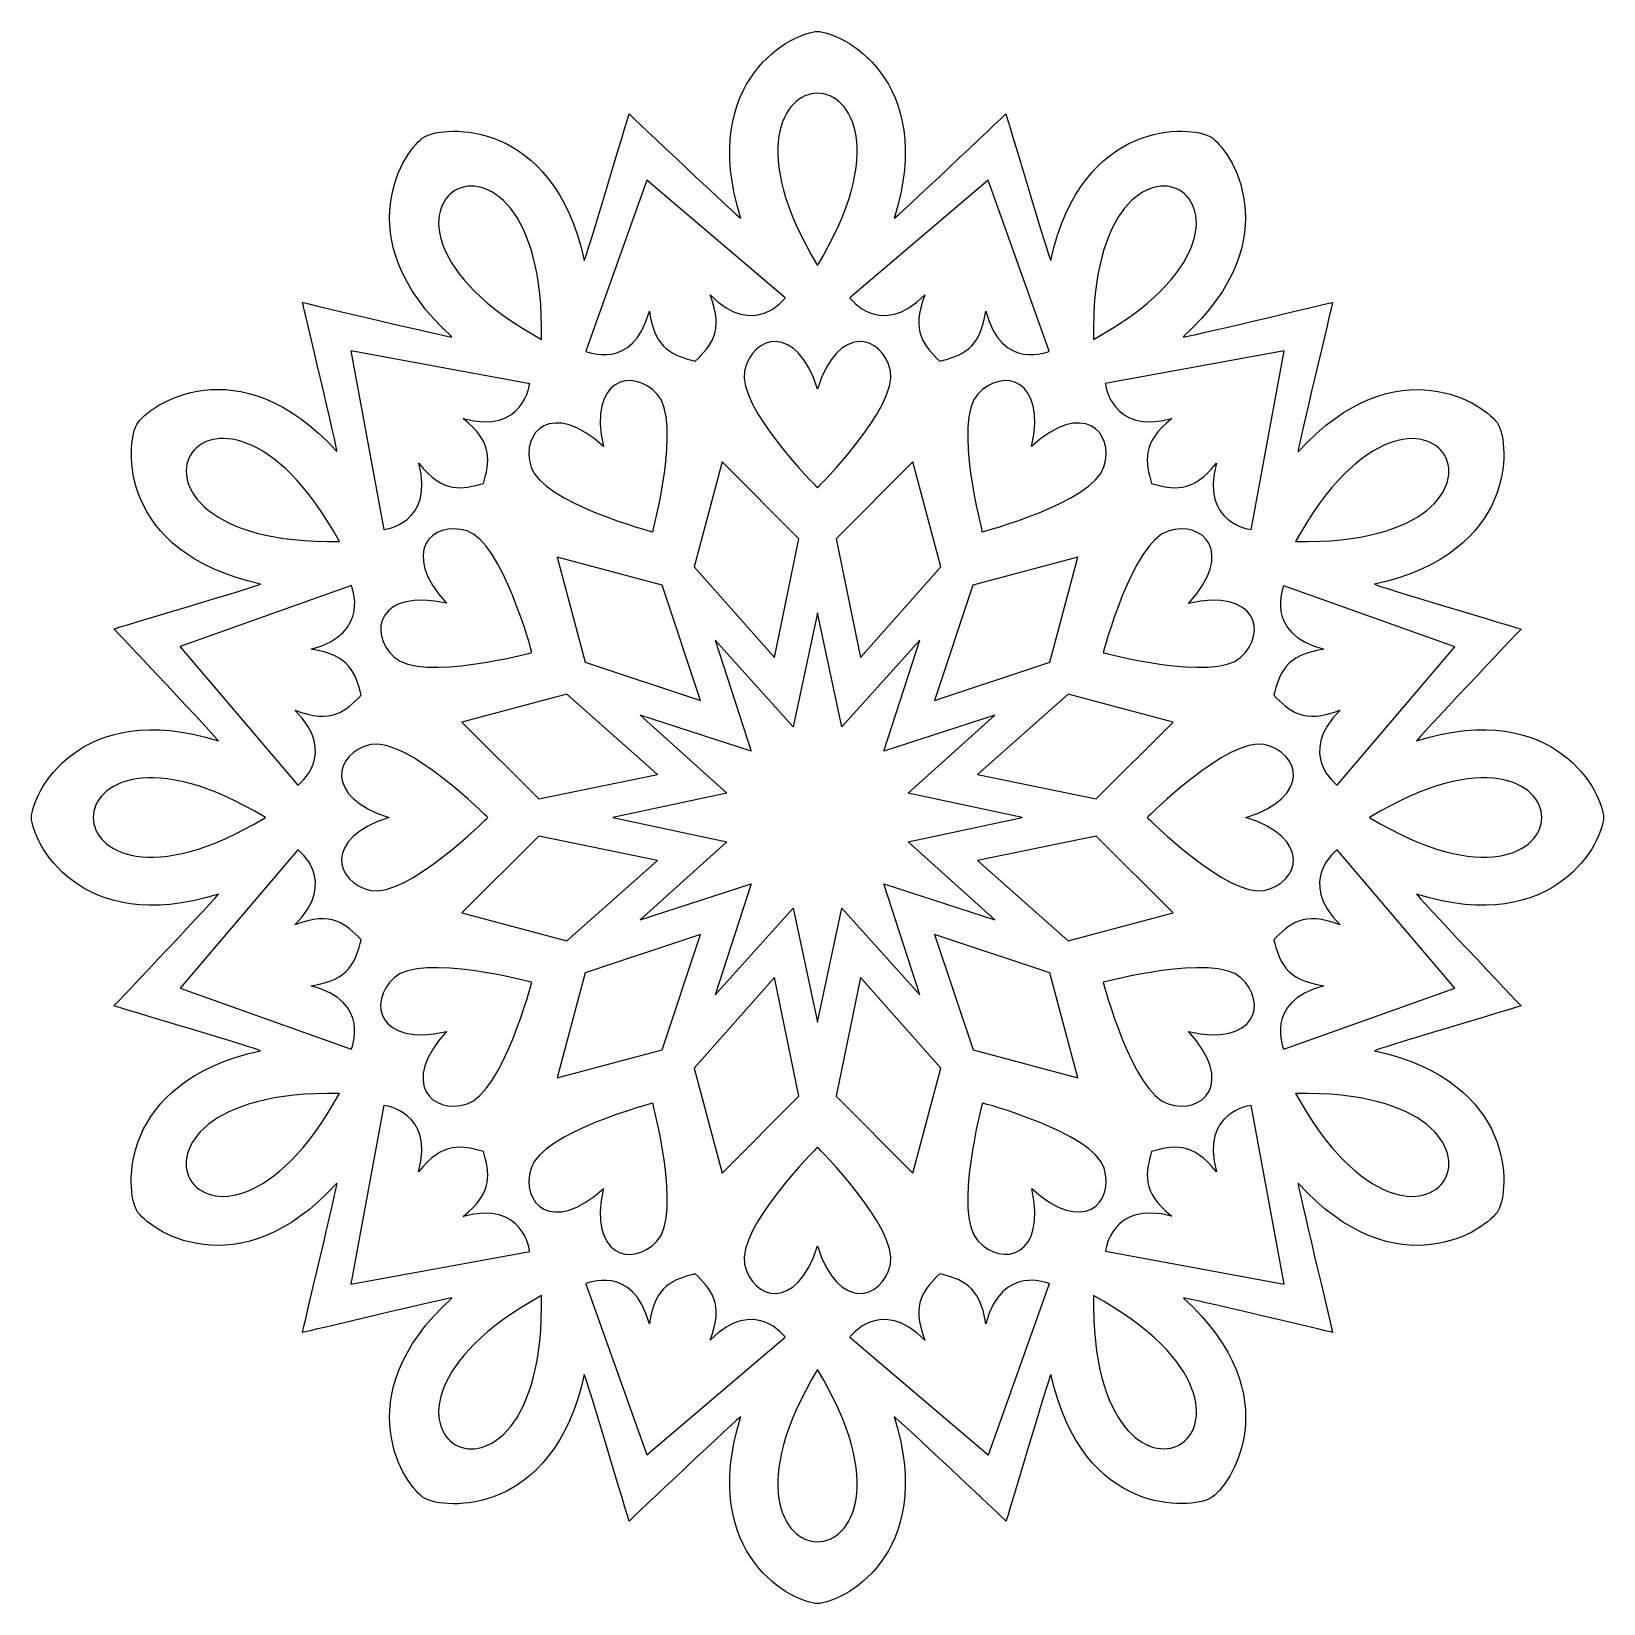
# Model space of a CAD drawing. Header units: centimetres. Extents: x -5.2 to 5.2, y -5.2 to 5.2.
import ezdxf

# ---------------------------------------------------------------- set-up
doc = ezdxf.new("R2010")
doc.units = ezdxf.units.CM
doc.header["$MEASUREMENT"] = 0
doc.layers.add('Layer 1', color=7, linetype='Continuous')

msp = doc.modelspace()

# ---------------------------------------------------------------- linework, layer by layer
at = {"layer": 'Layer 1', "color": 254}
for points, knots in [([(5.23875, 0), (5.23875, 0.14716), (4.92487, 0.80449), (3.99277, 0.5102), (3.99277, 0.5102), (3.98322, 0.5102), (4.67174, 1.23804), (4.68884, 1.25614), (4.68884, 1.25614), (4.66439, 1.26334), (3.7048, 1.5494), (3.71306, 1.55427), (3.71306, 1.55427), (4.66733, 1.7653), (4.61071, 2.4915), (4.53713, 2.61895), (4.53713, 2.61895), (4.46355, 2.7464), (3.86313, 3.1587), (3.20302, 2.43795), (3.20302, 2.43795), (3.19463, 2.43308), (3.433, 3.43244), (3.433, 3.43244), (3.433, 3.43244), (3.433, 3.43244), (3.42961, 3.43244), (3.42961, 3.43244), (3.42961, 3.43244), (3.3719, 3.4186), (2.43322, 3.19492), (2.43795, 3.20302), (2.43795, 3.20302), (3.1587, 3.86316), (2.74637, 4.46355), (2.61895, 4.53713), (2.61895, 4.53713), (2.49153, 4.61071), (1.7653, 4.66736), (1.55429, 3.71306), (1.55429, 3.71306), (1.54942, 3.7048), (1.26335, 4.66445), (1.25613, 4.68884), (1.25613, 4.68884), (1.23801, 4.67177), (0.51019, 3.98325), (0.51019, 3.9928), (0.51019, 3.9928), (0.80449, 4.92487), (0.14716, 5.23875), (0, 5.23875), (0, 5.23875), (-0.14716, 5.23875), (-0.80449, 4.92487), (-0.51017, 3.99277), (-0.51017, 3.99277), (-0.51017, 3.98322), (-1.23801, 4.67174), (-1.25611, 4.68881), (-1.25611, 4.68881), (-1.26331, 4.66439), (-1.54937, 3.70477), (-1.55424, 3.71303), (-1.55424, 3.71303), (-1.76527, 4.66733), (-2.49147, 4.61068), (-2.61892, 4.5371), (-2.61892, 4.5371), (-2.74634, 4.46352), (-3.15867, 3.86313), (-2.43792, 3.20299), (-2.43792, 3.20299), (-2.43305, 3.19473), (-3.40725, 3.42696), (-3.43196, 3.43286), (-3.43196, 3.43286), (-3.42606, 3.40815), (-3.19399, 2.43398), (-3.20241, 2.43882), (-3.20241, 2.43882), (-3.86226, 3.15973), (-4.46281, 2.7477), (-4.53639, 2.62025), (-4.53639, 2.62025), (-4.60997, 2.49283), (-4.66691, 1.7666), (-3.71261, 1.5553), (-3.71261, 1.5553), (-3.70422, 1.55043), (-4.68898, 1.2573), (-4.68898, 1.2573), (-4.68898, 1.2573), (-4.68898, 1.2573), (-4.68911, 1.2564), (-4.68911, 1.2564), (-4.68911, 1.2564), (-4.68911, 1.2564), (-3.98304, 0.51017), (-3.99278, 0.51017), (-3.99278, 0.51017), (-4.92487, 0.80449), (-5.23875, 0.14716), (-5.23875, 0), (-5.23875, 0), (-5.23875, -0.14716), (-4.92487, -0.80449), (-3.99277, -0.5102), (-3.99277, -0.5102), (-3.98322, -0.5102), (-4.67174, -1.23802), (-4.68881, -1.25614), (-4.68881, -1.25614), (-4.66439, -1.26334), (-3.7048, -1.54943), (-3.71303, -1.5543), (-3.71303, -1.5543), (-4.66733, -1.76533), (-4.61068, -2.49153), (-4.5371, -2.61896), (-4.5371, -2.61896), (-4.46352, -2.74638), (-3.86313, -3.15871), (-3.20299, -2.43796), (-3.20299, -2.43796), (-3.1946, -2.43309), (-3.43299, -3.43242), (-3.43299, -3.43242), (-3.43299, -3.43242), (-3.43299, -3.43242), (-3.43241, -3.433), (-3.43241, -3.433), (-3.43241, -3.433), (-3.43241, -3.433), (-2.43292, -3.19461), (-2.43792, -3.20302), (-2.43792, -3.20302), (-3.1587, -3.86313), (-2.74638, -4.46352), (-2.61893, -4.5371), (-2.61893, -4.5371), (-2.49148, -4.61068), (-1.76528, -4.66733), (-1.55425, -3.71316), (-1.55425, -3.71316), (-1.54938, -3.70477), (-1.26331, -4.66436), (-1.25612, -4.68881), (-1.25612, -4.68881), (-1.23802, -4.67172), (-0.51018, -3.98319), (-0.51018, -3.99274), (-0.51018, -3.99274), (-0.80449, -4.92487), (-0.14716, -5.23875), (0, -5.23875), (0, -5.23875), (0.14716, -5.23875), (0.80449, -4.92487), (0.51017, -3.99277), (0.51017, -3.99277), (0.51017, -3.98306), (1.2564, -4.6891), (1.2564, -4.6891), (1.2564, -4.6891), (1.2564, -4.6891), (1.2573, -4.68894), (1.2573, -4.68894), (1.2573, -4.68894), (1.2573, -4.68894), (1.55043, -3.70416), (1.5553, -3.71257), (1.5553, -3.71257), (1.7666, -4.66687), (2.49282, -4.60993), (2.62025, -4.53635), (2.62025, -4.53635), (2.74767, -4.4628), (3.15989, -3.86222), (2.43883, -3.2024), (2.43883, -3.2024), (2.43396, -3.19401), (3.41123, -3.42679), (3.433, -3.43211), (3.433, -3.43211), (3.42771, -3.41033), (3.19474, -2.43307), (3.20302, -2.43794), (3.20302, -2.43794), (3.86313, -3.15869), (4.46355, -2.74636), (4.53713, -2.61894), (4.53713, -2.61894), (4.61071, -2.49152), (4.66736, -1.76529), (3.71319, -1.55428), (3.71319, -1.55428), (3.7048, -1.54941), (4.66439, -1.26334), (4.68884, -1.25612), (4.68884, -1.25612), (4.67175, -1.238), (3.98322, -0.51018), (3.99277, -0.51018), (3.99277, -0.51018), (4.92487, -0.80449), (5.23875, -0.14716), (5.23875, 0)], [0, 0, 0, 0, 0.01886792, 0.01886792, 0.01886792, 0.01886792, 0.03773585, 0.03773585, 0.03773585, 0.03773585, 0.05660377, 0.05660377, 0.05660377, 0.05660377, 0.0754717, 0.0754717, 0.0754717, 0.0754717, 0.09433962, 0.09433962, 0.09433962, 0.09433962, 0.11320755, 0.11320755, 0.11320755, 0.11320755, 0.13207547, 0.13207547, 0.13207547, 0.13207547, 0.1509434, 0.1509434, 0.1509434, 0.1509434, 0.16981132, 0.16981132, 0.16981132, 0.16981132, 0.18867925, 0.18867925, 0.18867925, 0.18867925, 0.20754717, 0.20754717, 0.20754717, 0.20754717, 0.22641509, 0.22641509, 0.22641509, 0.22641509, 0.24528302, 0.24528302, 0.24528302, 0.24528302, 0.26415094, 0.26415094, 0.26415094, 0.26415094, 0.28301887, 0.28301887, 0.28301887, 0.28301887, 0.30188679, 0.30188679, 0.30188679, 0.30188679, 0.32075472, 0.32075472, 0.32075472, 0.32075472, 0.33962264, 0.33962264, 0.33962264, 0.33962264, 0.35849057, 0.35849057, 0.35849057, 0.35849057, 0.37735849, 0.37735849, 0.37735849, 0.37735849, 0.39622642, 0.39622642, 0.39622642, 0.39622642, 0.41509434, 0.41509434, 0.41509434, 0.41509434, 0.43396226, 0.43396226, 0.43396226, 0.43396226, 0.45283019, 0.45283019, 0.45283019, 0.45283019, 0.47169811, 0.47169811, 0.47169811, 0.47169811, 0.49056604, 0.49056604, 0.49056604, 0.49056604, 0.50943396, 0.50943396, 0.50943396, 0.50943396, 0.52830189, 0.52830189, 0.52830189, 0.52830189, 0.54716981, 0.54716981, 0.54716981, 0.54716981, 0.56603774, 0.56603774, 0.56603774, 0.56603774, 0.58490566, 0.58490566, 0.58490566, 0.58490566, 0.60377358, 0.60377358, 0.60377358, 0.60377358, 0.62264151, 0.62264151, 0.62264151, 0.62264151, 0.64150943, 0.64150943, 0.64150943, 0.64150943, 0.66037736, 0.66037736, 0.66037736, 0.66037736, 0.67924528, 0.67924528, 0.67924528, 0.67924528, 0.69811321, 0.69811321, 0.69811321, 0.69811321, 0.71698113, 0.71698113, 0.71698113, 0.71698113, 0.73584906, 0.73584906, 0.73584906, 0.73584906, 0.75471698, 0.75471698, 0.75471698, 0.75471698, 0.77358491, 0.77358491, 0.77358491, 0.77358491, 0.79245283, 0.79245283, 0.79245283, 0.79245283, 0.81132075, 0.81132075, 0.81132075, 0.81132075, 0.83018868, 0.83018868, 0.83018868, 0.83018868, 0.8490566, 0.8490566, 0.8490566, 0.8490566, 0.86792453, 0.86792453, 0.86792453, 0.86792453, 0.88679245, 0.88679245, 0.88679245, 0.88679245, 0.90566038, 0.90566038, 0.90566038, 0.90566038, 0.9245283, 0.9245283, 0.9245283, 0.9245283, 0.94339623, 0.94339623, 0.94339623, 0.94339623, 0.96226415, 0.96226415, 0.96226415, 0.96226415, 1, 1, 1, 1]), ([(0, 4.82671), (0.22558, 4.82671), (0.46104, 4.44412), (0, 3.67889), (0, 3.67889), (-0.46104, 4.4441), (-0.22558, 4.82671), (0, 4.82671)], [0, 0, 0, 0, 0.33333333, 0.33333333, 0.33333333, 0.33333333, 1, 1, 1, 1]), ([(-2.41292, 4.18026), (-2.2175, 4.29313), (-1.8224, 4.07945), (-1.83914, 3.18622), (-1.83914, 3.18622), (-2.62099, 3.61842), (-2.60834, 4.06755), (-2.41292, 4.18026)], [0, 0, 0, 0, 0.33333333, 0.33333333, 0.33333333, 0.33333333, 1, 1, 1, 1]), ([(-1.13795, 4.24752), (-1.13795, 4.24752), (-0.21588, 3.46303), (-0.21588, 3.46303), (-0.21588, 3.46303), (-0.21588, 3.46303), (-0.41969, 3.18622), (-0.71621, 3.48274), (-0.71621, 3.48274), (-0.61821, 3.23774), (-0.71208, 3.14341), (-0.8145, 3.04083), (-0.8145, 3.04083), (-0.8145, 3.04083), (-0.81463, 3.04083), (-0.81463, 3.04083), (-0.81463, 3.04083), (-0.95473, 3.07835), (-1.08318, 3.11293), (-1.12073, 3.37428), (-1.12073, 3.37428), (-1.22931, 2.96931), (-1.54422, 3.10721), (-1.54422, 3.10721), (-1.54422, 3.10721), (-1.54422, 3.10721), (-1.13795, 4.24752), (-1.13795, 4.24752)], [0, 0, 0, 0, 0.125, 0.125, 0.125, 0.125, 0.25, 0.25, 0.25, 0.25, 0.375, 0.375, 0.375, 0.375, 0.5, 0.5, 0.5, 0.5, 0.625, 0.625, 0.625, 0.625, 0.75, 0.75, 0.75, 0.75, 1, 1, 1, 1]), ([(1.13797, 4.24752), (1.13797, 4.24752), (1.5444, 3.10722), (1.5444, 3.10722), (1.5444, 3.10722), (1.5444, 3.10722), (1.22933, 2.96932), (1.12088, 3.37429), (1.12088, 3.37429), (1.0832, 3.11296), (0.95475, 3.07835), (0.81465, 3.04084), (0.81465, 3.04084), (0.81465, 3.04084), (0.81449, 3.04083), (0.81449, 3.04083), (0.81449, 3.04083), (0.71207, 3.14338), (0.6182, 3.23771), (0.7162, 3.48274), (0.7162, 3.48274), (0.41968, 3.18622), (0.21587, 3.46303), (0.21587, 3.46303), (0.21587, 3.46303), (0.21587, 3.46303), (1.13797, 4.24752), (1.13797, 4.24752)], [0, 0, 0, 0, 0.125, 0.125, 0.125, 0.125, 0.25, 0.25, 0.25, 0.25, 0.375, 0.375, 0.375, 0.375, 0.5, 0.5, 0.5, 0.5, 0.625, 0.625, 0.625, 0.625, 0.75, 0.75, 0.75, 0.75, 1, 1, 1, 1]), ([(2.41289, 4.18026), (2.60834, 4.06755), (2.62098, 3.61844), (1.83914, 3.18622), (1.83914, 3.18622), (1.82237, 4.07945), (2.2175, 4.29313), (2.41289, 4.18026)], [0, 0, 0, 0, 0.33333333, 0.33333333, 0.33333333, 0.33333333, 1, 1, 1, 1]), ([(0, 2.19747), (0, 2.19747), (-0.53964, 2.73709), (-0.48562, 2.97741), (-0.48562, 2.97741), (-0.43162, 3.21786), (-0.13732, 3.29631), (0, 2.85483), (0, 2.85483), (0.13729, 3.29631), (0.43161, 3.21786), (0.48562, 2.97741), (0.48562, 2.97741), (0.53964, 2.73709), (0, 2.19747), (0, 2.19747)], [0, 0, 0, 0, 0.2, 0.2, 0.2, 0.2, 0.4, 0.4, 0.4, 0.4, 0.6, 0.6, 0.6, 0.6, 1, 1, 1, 1]), ([(-1.91818, 2.89131), (-1.91818, 2.89131), (-1.95644, 2.5496), (-2.36128, 2.65821), (-2.36128, 2.65821), (-2.15379, 2.49488), (-2.18822, 2.3664), (-2.22573, 2.2263), (-2.22573, 2.2263), (-2.36583, 2.18891), (-2.49428, 2.15449), (-2.65764, 2.36198), (-2.65764, 2.36198), (-2.54919, 1.95701), (-2.89087, 1.91888), (-2.89087, 1.91888), (-2.89087, 1.91888), (-2.89087, 1.91888), (-3.10912, 3.10986), (-3.10912, 3.10986), (-3.10912, 3.10986), (-3.10912, 3.10986), (-1.91818, 2.89131), (-1.91818, 2.89131)], [0, 0, 0, 0, 0.14285714, 0.14285714, 0.14285714, 0.14285714, 0.28571429, 0.28571429, 0.28571429, 0.28571429, 0.42857143, 0.42857143, 0.42857143, 0.42857143, 0.57142857, 0.57142857, 0.57142857, 0.57142857, 0.71428571, 0.71428571, 0.71428571, 0.71428571, 1, 1, 1, 1]), ([(3.10941, 3.10999), (3.10941, 3.10999), (3.10999, 3.10941), (3.10999, 3.10941), (3.10999, 3.10941), (3.10999, 3.10941), (2.89131, 1.9182), (2.89131, 1.9182), (2.89131, 1.9182), (2.89131, 1.9182), (2.5496, 1.95646), (2.65819, 2.3613), (2.65819, 2.3613), (2.49486, 2.15381), (2.36625, 2.18824), (2.22615, 2.22575), (2.22615, 2.22575), (2.22615, 2.22575), (2.2257, 2.2262), (2.2257, 2.2262), (2.2257, 2.2262), (2.18818, 2.3663), (2.15373, 2.49491), (2.36122, 2.65826), (2.36122, 2.65826), (1.95641, 2.54967), (1.91815, 2.89136), (1.91815, 2.89136), (1.91815, 2.89136), (1.91815, 2.89136), (3.10941, 3.10999), (3.10941, 3.10999)], [0, 0, 0, 0, 0.11111111, 0.11111111, 0.11111111, 0.11111111, 0.22222222, 0.22222222, 0.22222222, 0.22222222, 0.33333333, 0.33333333, 0.33333333, 0.33333333, 0.44444444, 0.44444444, 0.44444444, 0.44444444, 0.55555556, 0.55555556, 0.55555556, 0.55555556, 0.66666667, 0.66666667, 0.66666667, 0.66666667, 0.77777778, 0.77777778, 0.77777778, 0.77777778, 1, 1, 1, 1]), ([(-1.42711, 2.4725), (-1.52895, 2.92354), (-1.23476, 3.0027), (-1.06789, 2.82141), (-1.06789, 2.82141), (-0.90102, 2.64025), (-1.0985, 1.90315), (-1.0985, 1.90315), (-1.0985, 1.90315), (-1.0985, 1.90315), (-1.8356, 2.10077), (-1.90905, 2.33593), (-1.90905, 2.33593), (-1.9825, 2.57112), (-1.76689, 2.78612), (-1.42711, 2.4725)], [0, 0, 0, 0, 0.2, 0.2, 0.2, 0.2, 0.4, 0.4, 0.4, 0.4, 0.6, 0.6, 0.6, 0.6, 1, 1, 1, 1]), ([(1.90905, 2.33595), (1.83563, 2.10079), (1.0985, 1.90317), (1.0985, 1.90317), (1.0985, 1.90317), (1.0985, 1.90317), (0.90101, 2.64027), (1.06791, 2.82143), (1.06791, 2.82143), (1.23478, 3.00272), (1.52895, 2.92356), (1.42711, 2.47252), (1.42711, 2.47252), (1.76689, 2.78612), (1.9825, 2.57112), (1.90905, 2.33595)], [0, 0, 0, 0, 0.2, 0.2, 0.2, 0.2, 0.4, 0.4, 0.4, 0.4, 0.6, 0.6, 0.6, 0.6, 1, 1, 1, 1]), ([(-4.17968, 2.41408), (-4.06681, 2.6095), (-3.61768, 2.62202), (-3.18564, 1.84004), (-3.18564, 1.84004), (-4.07887, 1.82356), (-4.29255, 2.21866), (-4.17968, 2.41408)], [0, 0, 0, 0, 0.33333333, 0.33333333, 0.33333333, 0.33333333, 1, 1, 1, 1]), ([(4.18026, 2.41292), (4.29313, 2.2175), (4.07943, 1.8224), (3.18622, 1.83914), (3.18622, 1.83914), (3.61842, 2.62099), (4.06752, 2.60834), (4.18026, 2.41292)], [0, 0, 0, 0, 0.33333333, 0.33333333, 0.33333333, 0.33333333, 1, 1, 1, 1]), ([(-0.12345, 1.85814), (-0.12345, 1.85814), (-0.28577, 1.06659), (-0.28577, 1.06659), (-0.28577, 1.06659), (-0.28577, 1.06659), (-0.82203, 1.67111), (-0.82203, 1.67111), (-0.82203, 1.67111), (-0.82203, 1.67111), (-0.6347, 2.36937), (-0.6347, 2.36937), (-0.6347, 2.36937), (-0.6347, 2.36937), (-0.12345, 1.85814), (-0.12345, 1.85814)], [0, 0, 0, 0, 0.2, 0.2, 0.2, 0.2, 0.4, 0.4, 0.4, 0.4, 0.6, 0.6, 0.6, 0.6, 1, 1, 1, 1]), ([(0.28578, 1.06659), (0.28578, 1.06659), (0.12346, 1.85814), (0.12346, 1.85814), (0.12346, 1.85814), (0.12346, 1.85814), (0.63469, 2.36934), (0.63469, 2.36934), (0.63469, 2.36934), (0.63469, 2.36934), (0.82202, 1.67108), (0.82202, 1.67108), (0.82202, 1.67108), (0.82202, 1.67108), (0.28578, 1.06659), (0.28578, 1.06659)], [0, 0, 0, 0, 0.2, 0.2, 0.2, 0.2, 0.4, 0.4, 0.4, 0.4, 0.6, 0.6, 0.6, 0.6, 1, 1, 1, 1]), ([(-2.33537, 1.90979), (-2.10021, 1.83621), (-1.90288, 1.09911), (-1.90288, 1.09911), (-1.90288, 1.09911), (-1.90288, 1.09911), (-2.63998, 0.90178), (-2.82114, 1.06866), (-2.82114, 1.06866), (-3.0023, 1.23569), (-2.92311, 1.5297), (-2.4721, 1.42786), (-2.4721, 1.42786), (-2.78567, 1.76765), (-2.57053, 1.98324), (-2.33537, 1.90979)], [0, 0, 0, 0, 0.2, 0.2, 0.2, 0.2, 0.4, 0.4, 0.4, 0.4, 0.6, 0.6, 0.6, 0.6, 1, 1, 1, 1]), ([(2.82144, 1.06791), (2.64028, 0.90104), (1.90318, 1.09852), (1.90318, 1.09852), (1.90318, 1.09852), (1.90318, 1.09852), (2.10082, 1.83562), (2.33596, 1.90907), (2.33596, 1.90907), (2.5711, 1.98252), (2.78612, 1.76691), (2.47251, 1.42713), (2.47251, 1.42713), (2.92354, 1.52895), (3.0027, 1.23478), (2.82144, 1.06791)], [0, 0, 0, 0, 0.2, 0.2, 0.2, 0.2, 0.4, 0.4, 0.4, 0.4, 0.6, 0.6, 0.6, 0.6, 1, 1, 1, 1]), ([(-0.78052, 0.78081), (-0.78052, 0.78081), (-1.54734, 1.03627), (-1.54734, 1.03627), (-1.54734, 1.03627), (-1.54734, 1.03627), (-1.73437, 1.73482), (-1.73437, 1.73482), (-1.73437, 1.73482), (-1.73437, 1.73482), (-1.03598, 1.54763), (-1.03598, 1.54763), (-1.03598, 1.54763), (-1.03598, 1.54763), (-0.78052, 0.78081), (-0.78052, 0.78081)], [0, 0, 0, 0, 0.2, 0.2, 0.2, 0.2, 0.4, 0.4, 0.4, 0.4, 0.6, 0.6, 0.6, 0.6, 1, 1, 1, 1]), ([(1.54763, 1.03598), (1.54763, 1.03598), (0.78066, 0.78052), (0.78066, 0.78052), (0.78066, 0.78052), (0.78066, 0.78052), (0.78053, 0.78065), (0.78053, 0.78065), (0.78053, 0.78065), (0.78053, 0.78065), (1.03599, 1.54762), (1.03599, 1.54762), (1.03599, 1.54762), (1.03599, 1.54762), (1.73452, 1.73481), (1.73452, 1.73481), (1.73452, 1.73481), (1.73452, 1.73481), (1.73481, 1.73452), (1.73481, 1.73452), (1.73481, 1.73452), (1.73481, 1.73452), (1.54763, 1.03598), (1.54763, 1.03598)], [0, 0, 0, 0, 0.14285714, 0.14285714, 0.14285714, 0.14285714, 0.28571429, 0.28571429, 0.28571429, 0.28571429, 0.42857143, 0.42857143, 0.42857143, 0.42857143, 0.57142857, 0.57142857, 0.57142857, 0.57142857, 0.71428571, 0.71428571, 0.71428571, 0.71428571, 1, 1, 1, 1]), ([(-4.24781, 1.13826), (-4.24781, 1.13826), (-4.24765, 1.139), (-4.24765, 1.139), (-4.24765, 1.139), (-4.24765, 1.139), (-3.10677, 1.54516), (-3.10677, 1.54516), (-3.10677, 1.54516), (-3.10677, 1.54516), (-2.96903, 1.23025), (-3.374, 1.1218), (-3.374, 1.1218), (-3.11251, 1.08412), (-3.07806, 0.95535), (-3.04055, 0.81541), (-3.04055, 0.81541), (-3.04055, 0.81541), (-3.04068, 0.81483), (-3.04068, 0.81483), (-3.04068, 0.81483), (-3.14323, 0.71225), (-3.23742, 0.61806), (-3.48275, 0.71622), (-3.48275, 0.71622), (-3.18623, 0.4197), (-3.46304, 0.21589), (-3.46304, 0.21589), (-3.46304, 0.21589), (-3.46304, 0.21589), (-4.24781, 1.13826), (-4.24781, 1.13826)], [0, 0, 0, 0, 0.11111111, 0.11111111, 0.11111111, 0.11111111, 0.22222222, 0.22222222, 0.22222222, 0.22222222, 0.33333333, 0.33333333, 0.33333333, 0.33333333, 0.44444444, 0.44444444, 0.44444444, 0.44444444, 0.55555556, 0.55555556, 0.55555556, 0.55555556, 0.66666667, 0.66666667, 0.66666667, 0.66666667, 0.77777778, 0.77777778, 0.77777778, 0.77777778, 1, 1, 1, 1]), ([(4.24749, 1.13795), (4.24749, 1.13795), (3.46303, 0.21588), (3.46303, 0.21588), (3.46303, 0.21588), (3.46303, 0.21588), (3.18622, 0.41969), (3.48274, 0.71621), (3.48274, 0.71621), (3.23758, 0.61805), (3.14341, 0.71208), (3.04083, 0.8145), (3.04083, 0.8145), (3.04083, 0.8145), (3.04083, 0.81463), (3.04083, 0.81463), (3.04083, 0.81463), (3.07837, 0.95473), (3.11296, 1.08318), (3.37431, 1.12086), (3.37431, 1.12086), (2.96934, 1.22931), (3.10721, 1.54438), (3.10721, 1.54438), (3.10721, 1.54438), (3.10721, 1.54438), (4.24749, 1.13795), (4.24749, 1.13795)], [0, 0, 0, 0, 0.125, 0.125, 0.125, 0.125, 0.25, 0.25, 0.25, 0.25, 0.375, 0.375, 0.375, 0.375, 0.5, 0.5, 0.5, 0.5, 0.625, 0.625, 0.625, 0.625, 0.75, 0.75, 0.75, 0.75, 1, 1, 1, 1]), ([(0.68204, -1.18078), (0.68204, -1.18078), (0.162, -0.6042), (0.162, -0.6042), (0.162, -0.6042), (0.162, -0.6042), (0.16187, -0.6042), (0.16187, -0.6042), (0.16187, -0.6042), (0.16187, -0.6042), (0, -1.36369), (0, -1.36369), (0, -1.36369), (0, -1.36369), (-0.16187, -0.60436), (-0.16187, -0.60436), (-0.16187, -0.60436), (-0.16187, -0.60436), (-0.68175, -1.18105), (-0.68175, -1.18105), (-0.68175, -1.18105), (-0.68175, -1.18105), (-0.44233, -0.44233), (-0.44233, -0.44233), (-0.44233, -0.44233), (-0.44233, -0.44233), (-1.18105, -0.68175), (-1.18105, -0.68175), (-1.18105, -0.68175), (-1.18105, -0.68175), (-0.60434, -0.16184), (-0.60434, -0.16184), (-0.60434, -0.16184), (-0.60434, -0.16184), (-1.36369, 0), (-1.36369, 0), (-1.36369, 0), (-1.36369, 0), (-0.60423, 0.16187), (-0.60423, 0.16187), (-0.60423, 0.16187), (-0.60423, 0.16187), (-0.60423, 0.162), (-0.60423, 0.162), (-0.60423, 0.162), (-0.60423, 0.162), (-1.18078, 0.68204), (-1.18078, 0.68204), (-1.18078, 0.68204), (-1.18078, 0.68204), (-0.44235, 0.44246), (-0.44235, 0.44246), (-0.44235, 0.44246), (-0.44235, 0.44246), (-0.68177, 1.18104), (-0.68177, 1.18104), (-0.68177, 1.18104), (-0.68177, 1.18104), (-0.16189, 0.6042), (-0.16189, 0.6042), (-0.16189, 0.6042), (-0.16189, 0.6042), (0, 1.36369), (0, 1.36369), (0, 1.36369), (0, 1.36369), (0.16187, 0.60436), (0.16187, 0.60436), (0.16187, 0.60436), (0.16187, 0.60436), (0.68175, 1.18105), (0.68175, 1.18105), (0.68175, 1.18105), (0.68175, 1.18105), (0.44233, 0.44233), (0.44233, 0.44233), (0.44233, 0.44233), (0.44233, 0.44233), (1.18105, 0.68175), (1.18105, 0.68175), (1.18105, 0.68175), (1.18105, 0.68175), (0.60436, 0.16184), (0.60436, 0.16184), (0.60436, 0.16184), (0.60436, 0.16184), (1.36369, 0), (1.36369, 0), (1.36369, 0), (1.36369, 0), (0.60439, -0.16187), (0.60439, -0.16187), (0.60439, -0.16187), (0.60439, -0.16187), (1.18108, -0.68178), (1.18108, -0.68178), (1.18108, -0.68178), (1.18108, -0.68178), (0.44252, -0.44236), (0.44252, -0.44236), (0.44252, -0.44236), (0.44252, -0.44236), (0.68204, -1.18078), (0.68204, -1.18078)], [0, 0, 0, 0, 0.03703704, 0.03703704, 0.03703704, 0.03703704, 0.07407407, 0.07407407, 0.07407407, 0.07407407, 0.11111111, 0.11111111, 0.11111111, 0.11111111, 0.14814815, 0.14814815, 0.14814815, 0.14814815, 0.18518519, 0.18518519, 0.18518519, 0.18518519, 0.22222222, 0.22222222, 0.22222222, 0.22222222, 0.25925926, 0.25925926, 0.25925926, 0.25925926, 0.2962963, 0.2962963, 0.2962963, 0.2962963, 0.33333333, 0.33333333, 0.33333333, 0.33333333, 0.37037037, 0.37037037, 0.37037037, 0.37037037, 0.40740741, 0.40740741, 0.40740741, 0.40740741, 0.44444444, 0.44444444, 0.44444444, 0.44444444, 0.48148148, 0.48148148, 0.48148148, 0.48148148, 0.51851852, 0.51851852, 0.51851852, 0.51851852, 0.55555556, 0.55555556, 0.55555556, 0.55555556, 0.59259259, 0.59259259, 0.59259259, 0.59259259, 0.62962963, 0.62962963, 0.62962963, 0.62962963, 0.66666667, 0.66666667, 0.66666667, 0.66666667, 0.7037037, 0.7037037, 0.7037037, 0.7037037, 0.74074074, 0.74074074, 0.74074074, 0.74074074, 0.77777778, 0.77777778, 0.77777778, 0.77777778, 0.81481481, 0.81481481, 0.81481481, 0.81481481, 0.85185185, 0.85185185, 0.85185185, 0.85185185, 0.88888889, 0.88888889, 0.88888889, 0.88888889, 0.92592593, 0.92592593, 0.92592593, 0.92592593, 1, 1, 1, 1]), ([(-1.67079, 0.82246), (-1.67079, 0.82246), (-1.06627, 0.28594), (-1.06627, 0.28594), (-1.06627, 0.28594), (-1.06627, 0.28594), (-1.06643, 0.28578), (-1.06643, 0.28578), (-1.06643, 0.28578), (-1.06643, 0.28578), (-1.85812, 0.12348), (-1.85812, 0.12348), (-1.85812, 0.12348), (-1.85812, 0.12348), (-2.36964, 0.635), (-2.36964, 0.635), (-2.36964, 0.635), (-2.36964, 0.635), (-2.36951, 0.63545), (-2.36951, 0.63545), (-2.36951, 0.63545), (-2.36951, 0.63545), (-1.67079, 0.82246), (-1.67079, 0.82246)], [0, 0, 0, 0, 0.14285714, 0.14285714, 0.14285714, 0.14285714, 0.28571429, 0.28571429, 0.28571429, 0.28571429, 0.42857143, 0.42857143, 0.42857143, 0.42857143, 0.57142857, 0.57142857, 0.57142857, 0.57142857, 0.71428571, 0.71428571, 0.71428571, 0.71428571, 1, 1, 1, 1]), ([(2.36937, 0.63468), (2.36937, 0.63468), (1.85814, 0.12348), (1.85814, 0.12348), (1.85814, 0.12348), (1.85814, 0.12348), (1.06661, 0.28578), (1.06661, 0.28578), (1.06661, 0.28578), (1.06661, 0.28578), (1.6711, 0.82204), (1.6711, 0.82204), (1.6711, 0.82204), (1.6711, 0.82204), (2.36937, 0.63468), (2.36937, 0.63468)], [0, 0, 0, 0, 0.2, 0.2, 0.2, 0.2, 0.4, 0.4, 0.4, 0.4, 0.6, 0.6, 0.6, 0.6, 1, 1, 1, 1]), ([(-2.97741, 0.48562), (-2.73709, 0.53962), (-2.19747, 0), (-2.19747, 0), (-2.19747, 0), (-2.19747, 0), (-2.73709, -0.53962), (-2.97741, -0.48562), (-2.97741, -0.48562), (-3.21786, -0.43162), (-3.29631, -0.1373), (-2.85483, 0), (-2.85483, 0), (-3.29629, 0.13729), (-3.21786, 0.43161), (-2.97741, 0.48562)], [0, 0, 0, 0, 0.2, 0.2, 0.2, 0.2, 0.4, 0.4, 0.4, 0.4, 0.6, 0.6, 0.6, 0.6, 1, 1, 1, 1]), ([(2.97741, -0.48562), (2.73709, -0.53962), (2.1975, 0), (2.1975, 0), (2.1975, 0), (2.1975, 0), (2.73712, 0.53962), (2.97744, 0.48562), (2.97744, 0.48562), (3.21789, 0.43162), (3.29632, 0.1373), (2.85483, 0), (2.85483, 0), (3.29628, -0.13729), (3.21786, -0.43161), (2.97741, -0.48562)], [0, 0, 0, 0, 0.2, 0.2, 0.2, 0.2, 0.4, 0.4, 0.4, 0.4, 0.6, 0.6, 0.6, 0.6, 1, 1, 1, 1]), ([(-4.82671, 0), (-4.82671, 0.22558), (-4.44412, 0.46104), (-3.67889, 0), (-3.67889, 0), (-4.4441, -0.46104), (-4.82671, -0.22558), (-4.82671, 0)], [0, 0, 0, 0, 0.33333333, 0.33333333, 0.33333333, 0.33333333, 1, 1, 1, 1]), ([(3.6789, 0), (4.4441, 0.46104), (4.82672, 0.22558), (4.82672, 0), (4.82672, 0), (4.82672, -0.22558), (4.4441, -0.46104), (3.6789, 0)], [0, 0, 0, 0, 0.33333333, 0.33333333, 0.33333333, 0.33333333, 1, 1, 1, 1]), ([(-2.36934, -0.63468), (-2.36934, -0.63468), (-1.85814, -0.12348), (-1.85814, -0.12348), (-1.85814, -0.12348), (-1.85814, -0.12348), (-1.06659, -0.28578), (-1.06659, -0.28578), (-1.06659, -0.28578), (-1.06659, -0.28578), (-1.67111, -0.82204), (-1.67111, -0.82204), (-1.67111, -0.82204), (-1.67111, -0.82204), (-2.36934, -0.63468), (-2.36934, -0.63468)], [0, 0, 0, 0, 0.2, 0.2, 0.2, 0.2, 0.4, 0.4, 0.4, 0.4, 0.6, 0.6, 0.6, 0.6, 1, 1, 1, 1]), ([(1.67108, -0.82201), (1.67108, -0.82201), (1.06659, -0.28575), (1.06659, -0.28575), (1.06659, -0.28575), (1.06659, -0.28575), (1.85812, -0.12345), (1.85812, -0.12345), (1.85812, -0.12345), (1.85812, -0.12345), (2.36935, -0.63465), (2.36935, -0.63465), (2.36935, -0.63465), (2.36935, -0.63465), (1.67108, -0.82201), (1.67108, -0.82201)], [0, 0, 0, 0, 0.2, 0.2, 0.2, 0.2, 0.4, 0.4, 0.4, 0.4, 0.6, 0.6, 0.6, 0.6, 1, 1, 1, 1]), ([(-4.24752, -1.13797), (-4.24752, -1.13797), (-3.46303, -0.21587), (-3.46303, -0.21587), (-3.46303, -0.21587), (-3.46303, -0.21587), (-3.18622, -0.41968), (-3.48274, -0.7162), (-3.48274, -0.7162), (-3.23758, -0.61804), (-3.14341, -0.71207), (-3.04083, -0.81465), (-3.04083, -0.81465), (-3.07835, -0.95472), (-3.11293, -1.0832), (-3.37428, -1.12088), (-3.37428, -1.12088), (-2.96931, -1.22933), (-3.10721, -1.5444), (-3.10721, -1.5444), (-3.10721, -1.5444), (-3.10721, -1.5444), (-4.24752, -1.13797), (-4.24752, -1.13797)], [0, 0, 0, 0, 0.14285714, 0.14285714, 0.14285714, 0.14285714, 0.28571429, 0.28571429, 0.28571429, 0.28571429, 0.42857143, 0.42857143, 0.42857143, 0.42857143, 0.57142857, 0.57142857, 0.57142857, 0.57142857, 0.71428571, 0.71428571, 0.71428571, 0.71428571, 1, 1, 1, 1]), ([(4.24749, -1.13797), (4.24749, -1.13797), (3.10719, -1.5444), (3.10719, -1.5444), (3.10719, -1.5444), (3.10719, -1.5444), (2.96932, -1.22933), (3.37429, -1.12088), (3.37429, -1.12088), (3.11293, -1.0832), (3.07835, -0.95475), (3.04081, -0.81465), (3.04081, -0.81465), (3.14339, -0.71207), (3.23758, -0.61804), (3.48272, -0.7162), (3.48272, -0.7162), (3.1862, -0.41968), (3.46301, -0.21587), (3.46301, -0.21587), (3.46301, -0.21587), (3.46301, -0.21587), (4.24749, -1.13797), (4.24749, -1.13797)], [0, 0, 0, 0, 0.14285714, 0.14285714, 0.14285714, 0.14285714, 0.28571429, 0.28571429, 0.28571429, 0.28571429, 0.42857143, 0.42857143, 0.42857143, 0.42857143, 0.57142857, 0.57142857, 0.57142857, 0.57142857, 0.71428571, 0.71428571, 0.71428571, 0.71428571, 1, 1, 1, 1]), ([(-1.54763, -1.03598), (-1.54763, -1.03598), (-0.78066, -0.78052), (-0.78066, -0.78052), (-0.78066, -0.78052), (-0.78066, -0.78052), (-0.78053, -0.78065), (-0.78053, -0.78065), (-0.78053, -0.78065), (-0.78053, -0.78065), (-1.03583, -1.54762), (-1.03583, -1.54762), (-1.03583, -1.54762), (-1.03583, -1.54762), (-1.73454, -1.73479), (-1.73454, -1.73479), (-1.73454, -1.73479), (-1.73454, -1.73479), (-1.73483, -1.7345), (-1.73483, -1.7345), (-1.73483, -1.7345), (-1.73483, -1.7345), (-1.54763, -1.03598), (-1.54763, -1.03598)], [0, 0, 0, 0, 0.14285714, 0.14285714, 0.14285714, 0.14285714, 0.28571429, 0.28571429, 0.28571429, 0.28571429, 0.42857143, 0.42857143, 0.42857143, 0.42857143, 0.57142857, 0.57142857, 0.57142857, 0.57142857, 0.71428571, 0.71428571, 0.71428571, 0.71428571, 1, 1, 1, 1]), ([(0.78081, -0.78052), (0.78081, -0.78052), (1.54763, -1.03598), (1.54763, -1.03598), (1.54763, -1.03598), (1.54763, -1.03598), (1.7348, -1.73437), (1.7348, -1.73437), (1.7348, -1.73437), (1.7348, -1.73437), (1.03641, -1.54734), (1.03641, -1.54734), (1.03641, -1.54734), (1.03641, -1.54734), (0.78081, -0.78052), (0.78081, -0.78052)], [0, 0, 0, 0, 0.2, 0.2, 0.2, 0.2, 0.4, 0.4, 0.4, 0.4, 0.6, 0.6, 0.6, 0.6, 1, 1, 1, 1]), ([(-2.82141, -1.06791), (-2.64025, -0.90101), (-1.90315, -1.09865), (-1.90315, -1.09865), (-1.90315, -1.09865), (-1.90315, -1.09865), (-2.10077, -1.83562), (-2.33593, -1.90904), (-2.33593, -1.90904), (-2.57109, -1.98246), (-2.78609, -1.76688), (-2.47248, -1.4271), (-2.47248, -1.4271), (-2.92354, -1.52895), (-3.0027, -1.23478), (-2.82141, -1.06791)], [0, 0, 0, 0, 0.2, 0.2, 0.2, 0.2, 0.4, 0.4, 0.4, 0.4, 0.6, 0.6, 0.6, 0.6, 1, 1, 1, 1]), ([(2.33595, -1.90905), (2.10079, -1.83563), (1.90317, -1.0985), (1.90317, -1.0985), (1.90317, -1.0985), (1.90317, -1.0985), (2.64027, -0.90101), (2.82143, -1.06791), (2.82143, -1.06791), (3.00272, -1.23478), (2.92353, -1.52895), (2.4725, -1.42711), (2.4725, -1.42711), (2.78612, -1.76689), (2.57111, -1.9825), (2.33595, -1.90905)], [0, 0, 0, 0, 0.2, 0.2, 0.2, 0.2, 0.4, 0.4, 0.4, 0.4, 0.6, 0.6, 0.6, 0.6, 1, 1, 1, 1]), ([(-0.28578, -1.06661), (-0.28578, -1.06661), (-0.12346, -1.85814), (-0.12346, -1.85814), (-0.12346, -1.85814), (-0.12346, -1.85814), (-0.63469, -2.36937), (-0.63469, -2.36937), (-0.63469, -2.36937), (-0.63469, -2.36937), (-0.82201, -1.67108), (-0.82201, -1.67108), (-0.82201, -1.67108), (-0.82201, -1.67108), (-0.28578, -1.06661), (-0.28578, -1.06661)], [0, 0, 0, 0, 0.2, 0.2, 0.2, 0.2, 0.4, 0.4, 0.4, 0.4, 0.6, 0.6, 0.6, 0.6, 1, 1, 1, 1]), ([(0.12345, -1.85814), (0.12345, -1.85814), (0.28577, -1.06645), (0.28577, -1.06645), (0.28577, -1.06645), (0.28577, -1.06645), (0.28593, -1.06629), (0.28593, -1.06629), (0.28593, -1.06629), (0.28593, -1.06629), (0.82245, -1.67081), (0.82245, -1.67081), (0.82245, -1.67081), (0.82245, -1.67081), (0.63542, -2.3695), (0.63542, -2.3695), (0.63542, -2.3695), (0.63542, -2.3695), (0.63497, -2.36966), (0.63497, -2.36966), (0.63497, -2.36966), (0.63497, -2.36966), (0.12345, -1.85814), (0.12345, -1.85814)], [0, 0, 0, 0, 0.14285714, 0.14285714, 0.14285714, 0.14285714, 0.28571429, 0.28571429, 0.28571429, 0.28571429, 0.42857143, 0.42857143, 0.42857143, 0.42857143, 0.57142857, 0.57142857, 0.57142857, 0.57142857, 0.71428571, 0.71428571, 0.71428571, 0.71428571, 1, 1, 1, 1]), ([(-4.18026, -2.41289), (-4.29313, -2.21747), (-4.07945, -1.82237), (-3.18622, -1.83914), (-3.18622, -1.83914), (-3.61842, -2.62102), (-4.06755, -2.60834), (-4.18026, -2.41289)], [0, 0, 0, 0, 0.33333333, 0.33333333, 0.33333333, 0.33333333, 1, 1, 1, 1]), ([(4.18026, -2.41289), (4.06752, -2.60834), (3.61842, -2.62098), (3.18622, -1.83914), (3.18622, -1.83914), (4.07945, -1.82237), (4.29313, -2.2175), (4.18026, -2.41289)], [0, 0, 0, 0, 0.33333333, 0.33333333, 0.33333333, 0.33333333, 1, 1, 1, 1]), ([(-3.10925, -3.10999), (-3.10925, -3.10999), (-3.10999, -3.10941), (-3.10999, -3.10941), (-3.10999, -3.10941), (-3.10999, -3.10941), (-2.89131, -1.9182), (-2.89131, -1.9182), (-2.89131, -1.9182), (-2.89131, -1.9182), (-2.5496, -1.95646), (-2.65821, -2.36127), (-2.65821, -2.36127), (-2.49488, -2.15378), (-2.36624, -2.18823), (-2.22615, -2.22575), (-2.22615, -2.22575), (-2.22615, -2.22575), (-2.2257, -2.2262), (-2.2257, -2.2262), (-2.2257, -2.2262), (-2.18818, -2.3663), (-2.15373, -2.49491), (-2.36125, -2.65824), (-2.36125, -2.65824), (-1.95644, -2.54966), (-1.91815, -2.89136), (-1.91815, -2.89136), (-1.91815, -2.89136), (-1.91815, -2.89136), (-3.10925, -3.10999), (-3.10925, -3.10999)], [0, 0, 0, 0, 0.11111111, 0.11111111, 0.11111111, 0.11111111, 0.22222222, 0.22222222, 0.22222222, 0.22222222, 0.33333333, 0.33333333, 0.33333333, 0.33333333, 0.44444444, 0.44444444, 0.44444444, 0.44444444, 0.55555556, 0.55555556, 0.55555556, 0.55555556, 0.66666667, 0.66666667, 0.66666667, 0.66666667, 0.77777778, 0.77777778, 0.77777778, 0.77777778, 1, 1, 1, 1]), ([(-1.90905, -2.33595), (-1.83563, -2.10079), (-1.0985, -1.90317), (-1.0985, -1.90317), (-1.0985, -1.90317), (-1.0985, -1.90317), (-0.90101, -2.64027), (-1.06789, -2.82143), (-1.06789, -2.82143), (-1.23476, -3.00272), (-1.52893, -2.92353), (-1.42711, -2.4725), (-1.42711, -2.4725), (-1.76676, -2.78612), (-1.9825, -2.57111), (-1.90905, -2.33595)], [0, 0, 0, 0, 0.2, 0.2, 0.2, 0.2, 0.4, 0.4, 0.4, 0.4, 0.6, 0.6, 0.6, 0.6, 1, 1, 1, 1]), ([(1.42785, -2.47208), (1.52971, -2.92312), (1.23566, -3.00228), (1.06865, -2.82112), (1.06865, -2.82112), (0.90178, -2.63999), (1.0991, -1.90286), (1.0991, -1.90286), (1.0991, -1.90286), (1.0991, -1.90286), (1.8362, -2.10021), (1.90981, -2.33537), (1.90981, -2.33537), (1.98321, -2.57051), (1.76765, -2.78567), (1.42785, -2.47208)], [0, 0, 0, 0, 0.2, 0.2, 0.2, 0.2, 0.4, 0.4, 0.4, 0.4, 0.6, 0.6, 0.6, 0.6, 1, 1, 1, 1]), ([(1.91905, -2.89089), (1.91905, -2.89089), (1.95715, -2.54921), (2.36199, -2.65766), (2.36199, -2.65766), (2.1545, -2.49431), (2.18893, -2.36585), (2.22631, -2.22575), (2.22631, -2.22575), (2.36641, -2.18823), (2.49486, -2.15378), (2.65819, -2.36127), (2.65819, -2.36127), (2.54974, -1.95646), (2.89131, -1.9182), (2.89131, -1.9182), (2.89131, -1.9182), (2.89131, -1.9182), (3.10999, -3.10914), (3.10999, -3.10914), (3.10999, -3.10914), (3.10999, -3.10914), (1.91905, -2.89089), (1.91905, -2.89089)], [0, 0, 0, 0, 0.14285714, 0.14285714, 0.14285714, 0.14285714, 0.28571429, 0.28571429, 0.28571429, 0.28571429, 0.42857143, 0.42857143, 0.42857143, 0.42857143, 0.57142857, 0.57142857, 0.57142857, 0.57142857, 0.71428571, 0.71428571, 0.71428571, 0.71428571, 1, 1, 1, 1]), ([(0, -2.1975), (0, -2.1975), (0.53964, -2.73712), (0.48562, -2.97744), (0.48562, -2.97744), (0.43162, -3.21789), (0.13732, -3.29632), (0, -2.85483), (0, -2.85483), (-0.13729, -3.29631), (-0.43161, -3.21789), (-0.48562, -2.97744), (-0.48562, -2.97744), (-0.53964, -2.73709), (0, -2.1975), (0, -2.1975)], [0, 0, 0, 0, 0.2, 0.2, 0.2, 0.2, 0.4, 0.4, 0.4, 0.4, 0.6, 0.6, 0.6, 0.6, 1, 1, 1, 1]), ([(-1.13795, -4.24749), (-1.13795, -4.24749), (-1.54424, -3.10719), (-1.54424, -3.10719), (-1.54424, -3.10719), (-1.54424, -3.10719), (-1.22933, -2.96932), (-1.12075, -3.37429), (-1.12075, -3.37429), (-1.08323, -3.11293), (-0.95462, -3.07835), (-0.81465, -3.04081), (-0.81465, -3.04081), (-0.7121, -3.14339), (-0.61804, -3.23758), (-0.7162, -3.48272), (-0.7162, -3.48272), (-0.41968, -3.1862), (-0.21587, -3.46301), (-0.21587, -3.46301), (-0.21587, -3.46301), (-0.21587, -3.46301), (-1.13795, -4.24749), (-1.13795, -4.24749)], [0, 0, 0, 0, 0.14285714, 0.14285714, 0.14285714, 0.14285714, 0.28571429, 0.28571429, 0.28571429, 0.28571429, 0.42857143, 0.42857143, 0.42857143, 0.42857143, 0.57142857, 0.57142857, 0.57142857, 0.57142857, 0.71428571, 0.71428571, 0.71428571, 0.71428571, 1, 1, 1, 1]), ([(1.139, -4.24765), (1.139, -4.24765), (1.13826, -4.24781), (1.13826, -4.24781), (1.13826, -4.24781), (1.13826, -4.24781), (0.2159, -3.46303), (0.2159, -3.46303), (0.2159, -3.46303), (0.2159, -3.46303), (0.41971, -3.18622), (0.71623, -3.48274), (0.71623, -3.48274), (0.61807, -3.23744), (0.71226, -3.14325), (0.81484, -3.0407), (0.81484, -3.0407), (0.81484, -3.0407), (0.81542, -3.04054), (0.81542, -3.04054), (0.81542, -3.04054), (0.95536, -3.07806), (1.0841, -3.11251), (1.12178, -3.37402), (1.12178, -3.37402), (1.23023, -2.96902), (1.54514, -3.10676), (1.54514, -3.10676), (1.54514, -3.10676), (1.54514, -3.10676), (1.139, -4.24765), (1.139, -4.24765)], [0, 0, 0, 0, 0.11111111, 0.11111111, 0.11111111, 0.11111111, 0.22222222, 0.22222222, 0.22222222, 0.22222222, 0.33333333, 0.33333333, 0.33333333, 0.33333333, 0.44444444, 0.44444444, 0.44444444, 0.44444444, 0.55555556, 0.55555556, 0.55555556, 0.55555556, 0.66666667, 0.66666667, 0.66666667, 0.66666667, 0.77777778, 0.77777778, 0.77777778, 0.77777778, 1, 1, 1, 1]), ([(-2.41292, -4.18026), (-2.60834, -4.06752), (-2.62099, -3.61842), (-1.83914, -3.18622), (-1.83914, -3.18622), (-1.82237, -4.07945), (-2.2175, -4.29313), (-2.41292, -4.18026)], [0, 0, 0, 0, 0.33333333, 0.33333333, 0.33333333, 0.33333333, 1, 1, 1, 1]), ([(2.41408, -4.17968), (2.21882, -4.29255), (1.82356, -4.07887), (1.84004, -3.18567), (1.84004, -3.18567), (2.62202, -3.61767), (2.60951, -4.0668), (2.41408, -4.17968)], [0, 0, 0, 0, 0.33333333, 0.33333333, 0.33333333, 0.33333333, 1, 1, 1, 1]), ([(0, -4.82671), (-0.22558, -4.82671), (-0.46104, -4.4441), (0, -3.67889), (0, -3.67889), (0.46104, -4.4441), (0.22558, -4.82671), (0, -4.82671)], [0, 0, 0, 0, 0.33333333, 0.33333333, 0.33333333, 0.33333333, 1, 1, 1, 1])]:
    msp.add_open_spline(points, degree=3, knots=knots, dxfattribs=at)

doc.saveas('drawing.dxf')
